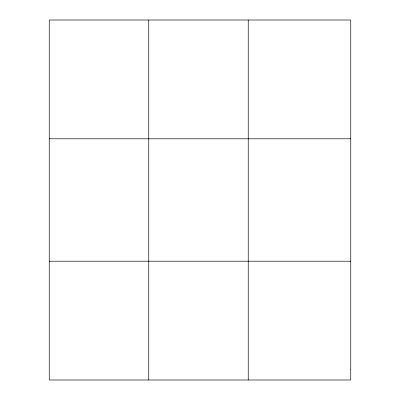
<?xml version="1.0" encoding="UTF-8"?>
<svg xmlns="http://www.w3.org/2000/svg" width="400" height="400" viewBox="0 0 400 400"><rect width="100%" height="100%" fill="white"/><g stroke="black" fill="none" stroke-linecap="round" stroke-linejoin="round"><path stroke-width="0.6" d="M148.745 20L148.745 380M248.24 20L248.24 380M49.245 138.8L350.755 138.8M49.245 261.2L350.755 261.2M350.755 369.2L350.755 380L49.245 380L49.245 20L350.755 20L350.755 369.2"/></g></svg>
